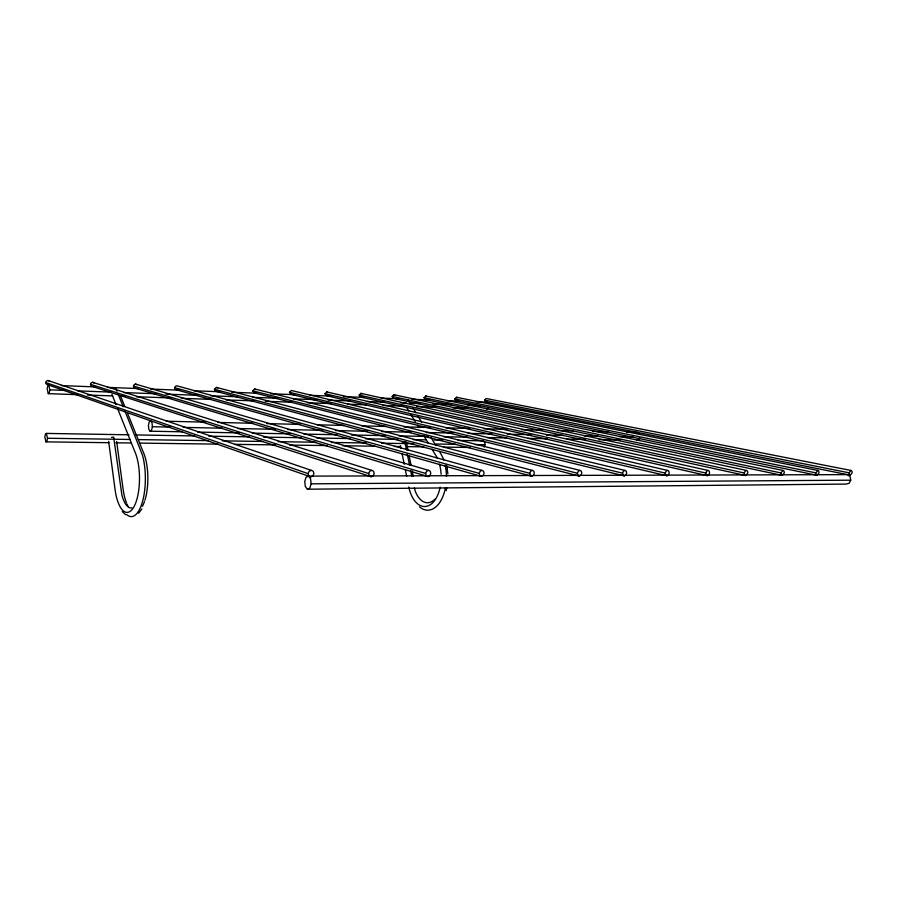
<?xml version="1.0" encoding="UTF-8"?>
<svg xmlns="http://www.w3.org/2000/svg" width="897" height="897" viewBox="0 0 897 897"><rect width="100%" height="100%" fill="white"/><g stroke="black" fill="none" stroke-linecap="round" stroke-linejoin="round"><path stroke-width="1.35" d="M446.246 490.67L446.74 487.957M49.828 389.847L49.279 392.74L48.281 393.648L47.149 388.883L47.676 386.002L48.685 385.082L49.828 389.847L65.212 390.419M46.375 433.408L47.496 438.252L46.969 441.077L45.971 441.873L44.85 437.03L45.377 434.215L46.375 433.408L129 434.81M152.378 426.725L151.571 430.19L150.079 431.199L148.779 429.17L148.42 425.313L149.216 421.859L150.707 420.839L152.019 422.846L152.378 426.725L170.542 427.118M308.456 476.116L310.575 478.841L311.136 483.831L309.824 488.125L307.402 489.213L305.305 486.477L304.745 481.521L306.045 477.238L308.456 476.116L426.053 475.791M484.178 446.986L485.019 444.733L484.672 442.187L483.326 440.842M850.278 475.197L849.313 474.513L849.111 472.831L850.984 470.454L851.948 471.149L852.15 472.831L850.278 475.197L487.161 402.192L476.083 401.778M817.1 475.309L816.079 474.603L815.855 472.876L817.806 470.454L818.826 471.16L819.039 472.876L817.1 475.309L456.08 400.757L454.835 398.963L456.427 397.27L817.806 470.454M782.307 475.421L781.22 474.692L780.984 472.932L783.003 470.443L784.079 471.172L784.326 472.932L782.307 475.421L425.346 399.546L424.046 397.719L425.683 396.014L783.003 470.443M745.766 475.533L744.622 474.793L744.353 472.988L745.115 471.183L746.45 470.432L747.593 471.183L747.863 472.977L745.766 475.533L394.904 398.604M707.352 475.657L706.141 474.894L705.838 473.044L706.623 471.194L708.036 470.42L709.235 471.194L709.538 473.033L708.753 474.883L707.352 475.657L360.583 397.012L359.17 395.117L360.908 393.346L708.036 470.42M666.908 475.78L665.63 474.995L665.305 473.1L666.112 471.205L667.581 470.409L668.859 471.205L669.196 473.1L668.388 474.995L666.908 475.78L327.809 395.992M624.29 475.915L622.933 475.118L622.563 473.168L623.404 471.217L624.951 470.409L626.297 471.217L626.667 473.156L625.837 475.107L624.29 475.915L291.043 394.288L289.496 392.314L291.346 390.487L624.951 470.409M579.294 476.06L577.847 475.231L577.444 473.235L578.307 471.228L579.944 470.398L581.379 471.228L581.783 473.224L580.92 475.231L579.294 476.06L255.667 393.189M531.719 476.217L530.194 475.365L529.746 473.302L530.643 471.239L532.358 470.387L533.883 471.239L534.332 473.291L533.435 475.354L531.719 476.217L216.166 391.35L214.921 390.722L214.473 389.298L216.435 387.403L532.358 470.387M481.353 476.374L479.727 475.5L479.222 473.381L480.153 471.25L481.969 470.376L483.595 471.25L484.088 473.369L483.158 475.488L481.353 476.374L176.53 389.803L175.229 389.152L174.758 387.706L175.408 386.304L176.787 385.766L481.969 470.376M485.793 401.923L484.593 400.152L486.14 398.503L850.984 470.454M639.639 437.882L638.866 439.653L636.747 440.405M427.925 476.542L426.187 475.645L425.638 473.459L426.602 471.261L428.519 470.353L430.257 471.261L430.795 473.448L429.842 475.634L427.925 476.542L136.647 388.592M393.536 398.302L392.18 396.44L393.861 394.702L746.45 470.432M371.156 476.722L369.306 475.791L368.689 473.538L369.699 471.284L371.728 470.342L373.578 471.284L374.184 473.526L373.186 475.78L371.156 476.722L93.748 386.932M326.452 395.678L324.972 393.738L326.755 391.944L667.581 470.409M310.732 476.912L308.736 475.959L308.063 473.627L309.106 471.295L311.259 470.331L313.244 471.295L313.916 473.616L312.874 475.948L310.732 476.912L47.743 384.746L46.263 384.062L45.702 382.526L46.397 381.034L47.945 380.463L311.259 470.331M254.311 392.841L252.696 390.834L254.591 388.973L579.944 470.398M135.312 388.188L133.956 387.526L133.462 386.046L134.124 384.622L135.548 384.073L428.519 470.353M92.413 386.506L91.001 385.833L90.474 384.32L91.158 382.862L92.638 382.301L371.728 470.342M818.042 474.715L847.441 474.625L850.076 476.587L850.76 480.187L849.089 483.292L846.05 484.077L307.402 489.213M138.62 513.286L141.883 508.902M486.555 409.054L488.114 408.359M425.346 399.546L426.434 399.075M216.166 391.35L217.489 390.823M402.136 442.075L406.375 442.143M111.497 437.4L113.661 437.131L121.891 494.998A29.971 11.078 89.7 0 0 131.881 507.893M311.136 483.831L850.76 480.187M428.856 475.78L743.848 474.917M746.64 474.905L780.244 474.816M783.047 474.805L815.25 474.715M45.971 441.873L108.952 442.703M115.948 442.793L131.343 442.995M139.741 443.107L218.117 444.138M234.913 444.363L275.502 444.89M289.496 445.08L327.282 445.574M342.676 445.775L374.868 446.201M394.456 446.459L400.062 446.527M407.059 446.628L423.855 446.841M443.443 447.098L470.039 447.457M47.496 438.252L129.975 439.474M138.362 439.597L208.25 440.64M222.232 440.842L262.765 441.447M278.148 441.672L315.89 442.232M331.262 442.456L366.211 442.972M381.584 443.208L413.73 443.679M436.099 444.015L455.665 444.307M475.242 444.598L485.019 444.733M136.008 434.933L194.828 435.931M208.833 436.166L249.444 436.861M263.449 437.097L301.257 437.736M316.663 438.005L350.279 438.577M365.684 438.835L397.898 439.384M413.304 439.642L425.907 439.866M434.305 440.001L442.703 440.147M458.109 440.416L481.924 440.819M150.079 431.199L182.248 431.805M197.632 432.096L239.577 432.892M252.169 433.128L289.922 433.845M303.915 434.103L337.474 434.742M351.456 435L385.026 435.639M399.008 435.908L428.374 436.458M443.757 436.749L467.528 437.198M487.116 437.568L506.693 437.938M527.671 438.341L547.248 438.711M566.826 439.082L585.001 439.418M598.994 439.687L619.962 440.079M183.111 427.376L222.243 428.205M237.604 428.531L275.334 429.327M287.915 429.585L322.842 430.325M335.422 430.582L367.557 431.266M381.528 431.558L410.871 432.175M426.243 432.5L452.794 433.06M468.167 433.386L491.915 433.89M507.287 434.204L531.035 434.709M546.408 435.034L563.181 435.393M584.138 435.83L598.108 436.121M619.065 436.57L633.047 436.861M166.102 421.198L205.29 422.139M217.881 422.442L252.864 423.272M266.858 423.608L300.45 424.404M317.235 424.808L343.831 425.447M362.018 425.884L385.811 426.445M403.998 426.882L430.594 427.521M445.988 427.88L469.77 428.452M483.775 428.788L507.556 429.349M521.549 429.685L542.55 430.19M557.934 430.56L573.329 430.93M592.928 431.39L608.323 431.76M626.51 432.197L637.711 432.466L639.55 434.025M48.281 393.648L77.68 394.68M87.48 395.028L112.686 395.913M121.084 396.205L125.288 396.362M136.49 396.754L171.495 397.976M181.295 398.324L210.705 399.356M226.111 399.905L254.109 400.881M265.31 401.284L291.917 402.215M307.323 402.753L331.128 403.594M347.935 404.188L366.133 404.827M382.941 405.41L403.942 406.15M416.544 406.599L436.144 407.283M452.951 407.877L468.346 408.415M77.792 390.879L111.363 392.124M123.943 392.583L156.112 393.772M165.9 394.131L198.069 395.319M210.66 395.79L237.234 396.766M252.618 397.337L277.79 398.268M293.173 398.829L316.944 399.714M328.134 400.118L350.514 400.948M367.299 401.564L384.073 402.192M400.858 402.809L406.453 403.011M410.647 403.168L420.435 403.527M433.027 403.998L451.202 404.659M467.987 405.287L480.579 405.747M61.254 385.575L94.779 386.887M107.348 387.369L138.071 388.569M150.64 389.063L179.972 390.206M193.943 390.756L220.483 391.787M231.65 392.224L256.8 393.211M270.759 393.761L294.508 394.68M309.869 395.285L332.215 396.16M343.394 396.597L364.339 397.416M381.102 398.066L399.255 398.773M411.824 399.266L429.988 399.972M446.751 400.634L459.32 401.116M484.593 400.152L849.111 472.831M454.835 398.963L815.855 472.876M424.046 397.719L780.984 472.932M392.18 396.44L744.353 472.988M359.17 395.117L705.838 473.044M324.972 393.738L665.305 473.1M289.496 392.314L622.563 473.168M252.696 390.834L577.444 473.235M214.473 389.298L529.746 473.302M174.758 387.706L479.222 473.381M133.462 386.046L425.638 473.459M90.474 384.32L368.689 473.538M45.702 382.526L308.063 473.627M47.945 380.463L49.425 381.158M92.638 382.301L94.062 382.985M135.548 384.073L136.916 384.735M216.435 387.403L217.691 388.031M254.591 388.973L255.791 389.59M326.755 391.944L327.865 392.538M360.908 393.346L361.973 393.929M393.861 394.702L394.882 395.274M425.683 396.014L426.669 396.575M456.427 397.27L457.369 397.831M122.272 511.604L125.67 514.699M487.25 402.215L488.607 403.504M408.034 399.927L410.893 404.614M413.035 408.113L415.894 412.788M418.047 416.298L421.612 422.151M430.919 437.344L435.92 445.529M406.554 407.328L408.74 410.927M410.916 414.515L415.277 421.691M417.464 425.29L418.921 427.678M424.001 436.054L428.362 443.241M432.006 449.218L434.91 454.005A29.534 16.695 89.8 0 1 437.422 458.434M439.496 451.37L442.804 457.481A33.2 18.837 89.8 0 1 443.735 459.937M120.478 395.846L124.661 406.162M127.8 413.898L142.948 451.303A34.232 12.749 89.7 0 1 144.899 500.279M115.915 388.648L116.969 391.238M118.012 393.828L123.237 406.767M124.806 410.647L142.511 455.261A38.627 14.285 89.7 0 1 142.713 500.862A38.627 14.285 89.7 0 1 126.69 514.575M111.901 394.276L116.027 404.625M117.585 408.505L134.651 451.225A34.366 12.614 89.7 0 1 134.359 505.986A34.366 12.614 89.7 0 1 115.074 489.639L108.627 441.335M414.38 488.002L415.457 491.646A25.766 14.621 89.8 0 0 434.944 499.147M406.644 443.51L408.034 450.361M409.144 455.844L411.084 465.431M412.194 470.903L413.304 476.385M412.037 473.257L412.586 476.004M404.805 441.739L406.464 449.958M407.294 454.061L409.514 465.016M410.613 470.499L411.723 475.982M400.488 445.652L401.026 448.321M402.103 453.658L404.244 464.332M405.321 469.68L406.655 476.352M116.644 441.447L123.158 489.56A34.232 12.749 89.7 0 0 126.421 502.724M446.773 465.655L447.883 473.986M128.237 506.57A34.232 12.749 89.7 0 1 126.903 503.901M144.451 501.625A34.232 12.749 89.7 0 1 142.399 506.312M440.18 487.172A29.534 16.695 89.8 0 1 424.505 506.525A29.534 16.695 89.8 0 1 408.808 487.037M439.496 464.186A29.534 16.695 89.8 0 1 441.1 474.244M445.473 487.654A33.2 18.837 89.8 0 1 419.448 506.85M445.204 465.263A33.2 18.837 89.8 0 1 446.437 476.408M446.213 466.608A29.433 16.763 89.8 0 1 446.672 469.086"/></g></svg>
